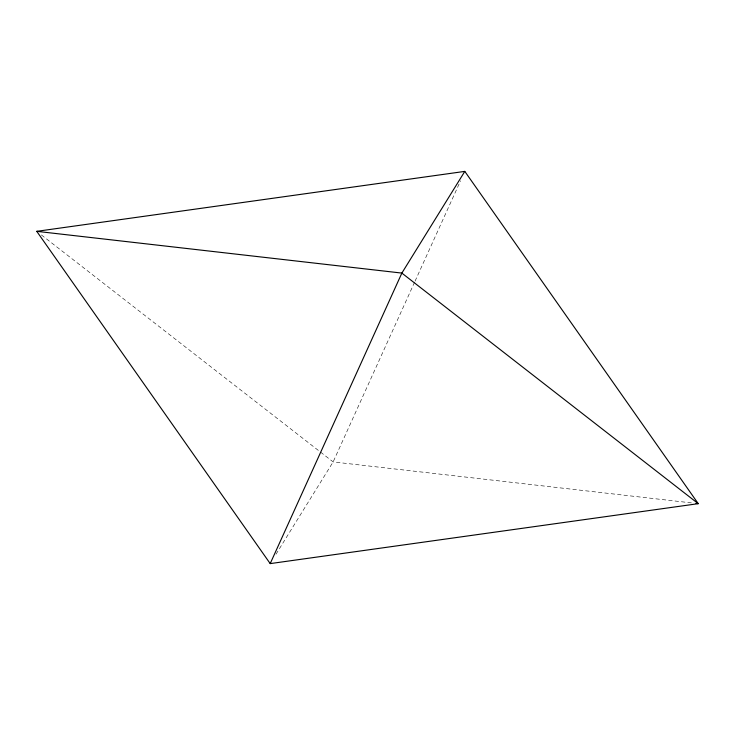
<?xml version="1.0" encoding="UTF-8"?>
<svg xmlns="http://www.w3.org/2000/svg" width="735" height="735" viewBox="0 0 735 735"><rect width="100%" height="100%" fill="white"/><g stroke="black" fill="none" stroke-linecap="round" stroke-linejoin="round"><path stroke-width="0.55" stroke-dasharray="3.67 2.76" d="M414.595 282.166L333.139 461.911L275.588 554.888M415.073 281.128L460.542 180.801M691.405 502.887L333.139 461.911L41.279 234.86"/><path stroke-width="1.1" d="M270.195 563.607L401.861 273.089L464.805 171.393L698.25 503.668L270.195 563.607L36.75 231.332L464.805 171.393M36.75 231.332L401.861 273.089L698.25 503.668L695.971 503.401"/></g></svg>
